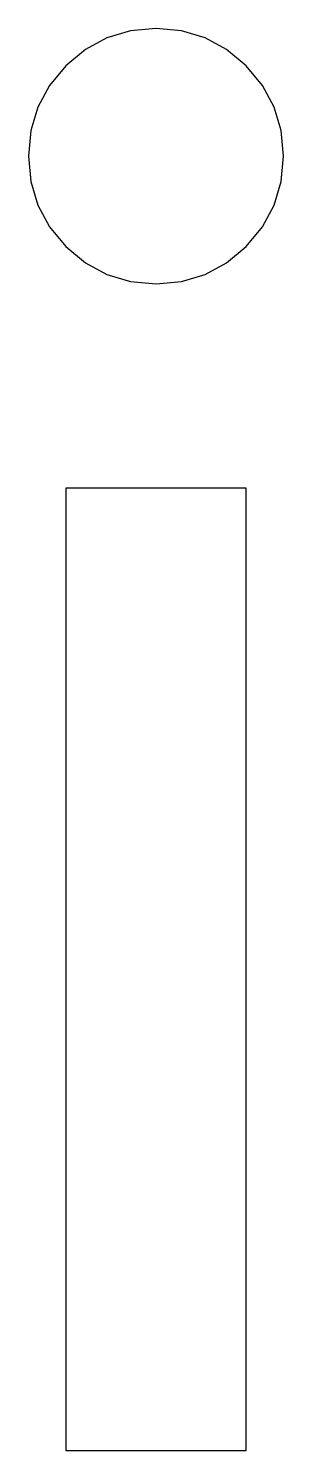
# Model space of a CAD drawing. Header units: metres. Extents: x 1.5 to 5.8, y 0 to 24.1.
import ezdxf

# ---------------------------------------------------------------- set-up
doc = ezdxf.new("R2010")
doc.units = ezdxf.units.M

msp = doc.modelspace()

# ---------------------------------------------------------------- linework, layer by layer
for p, q in [((3.668, 24.141), (3.23462, 24.1014)), ((4.1013, 24.1014), (3.668, 24.141)), ((2.83449, 23.9825), (2.46762, 23.7844)), ((3.23462, 24.1014), (2.83449, 23.9825)), ((4.50124, 23.9825), (4.1013, 24.1014)), ((4.8678, 23.7844), (4.50124, 23.9825)), ((2.46762, 23.7844), (2.13399, 23.507)), ((5.20099, 23.507), (4.8678, 23.7844)), ((2.13399, 23.507), (1.85661, 23.1738)), ((5.47836, 23.1738), (5.20099, 23.507)), ((1.85661, 23.1738), (1.65849, 22.8072)), ((5.6765, 22.8072), (5.47836, 23.1738)), ((1.65849, 22.8072), (1.53961, 22.4073)), ((5.79536, 22.4073), (5.6765, 22.8072)), ((1.53961, 22.4073), (1.5, 21.974)), ((5.83499, 21.974), (5.79536, 22.4073)), ((1.5, 21.974), (1.53961, 21.5402)), ((5.79536, 21.5402), (5.83499, 21.974)), ((1.53961, 21.5402), (1.65849, 21.1397)), ((5.6765, 21.1397), (5.79536, 21.5402)), ((1.65849, 21.1397), (1.85661, 20.7727)), ((5.47836, 20.7727), (5.6765, 21.1397)), ((1.85661, 20.7727), (2.13399, 20.439)), ((5.20099, 20.439), (5.47836, 20.7727)), ((2.13399, 20.439), (2.46762, 20.162)), ((4.8678, 20.162), (5.20099, 20.439)), ((2.46762, 20.162), (2.83449, 19.9642)), ((4.50124, 19.9642), (4.8678, 20.162)), ((2.83449, 19.9642), (3.23462, 19.8456)), ((3.23462, 19.8456), (3.668, 19.806)), ((3.668, 19.806), (4.1013, 19.8456)), ((4.1013, 19.8456), (4.50124, 19.9642)), ((5.202, 16.339), (2.13399, 16.339)), ((2.13399, 16.339), (2.13399, 0)), ((5.202, 0), (5.202, 16.339)), ((2.13399, 0), (5.202, 0))]:
    msp.add_line(p, q)

doc.saveas('drawing.dxf')
